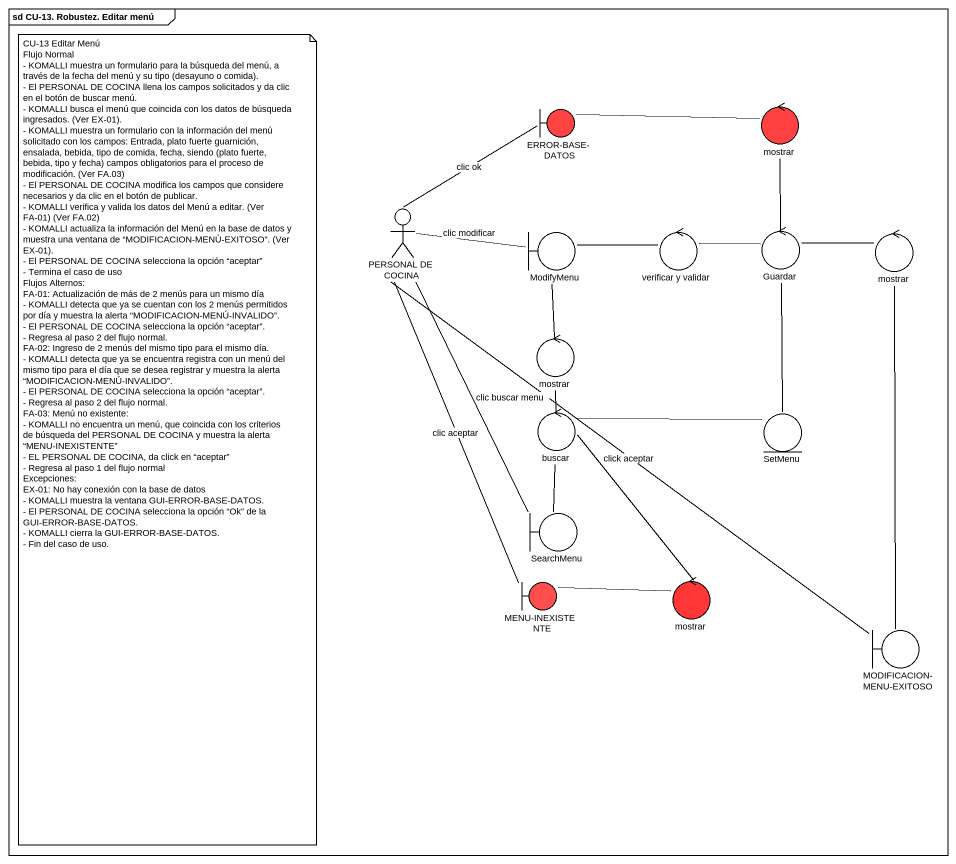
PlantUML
@startuml
mainframe sd CU-13. Robustez. Editar menú
boundary "ERROR-BASE-DATOS" as ERROR_BASE_DATOS #FF4343
control mostrar #FF4141
actor "PERSONAL DE COCINA" as PERSONAL_DE_COCINA
boundary ModifyMenu
control "verificar y validar" as verificar_y_validar
control Guardar
control "mostrar" as mostrar_2
control "mostrar" as mostrar_3
control buscar
entity SetMenu
boundary SearchMenu
boundary "MENU-INEXISTENTE" as MENU_INEXISTENTE #FF4E4E
control "mostrar" as mostrar_4 #FF3737
boundary "MODIFICACION-MENU-EXITOSO" as MODIFICACION_MENU_EXITOSO
ERROR_BASE_DATOS -- PERSONAL_DE_COCINA : clic ok
mostrar -left- ERROR_BASE_DATOS
PERSONAL_DE_COCINA -right- ModifyMenu : clic modificar
ModifyMenu -right- verificar_y_validar
verificar_y_validar -right- Guardar
Guardar -up- mostrar
Guardar -right- mostrar_2
Guardar -- SetMenu
mostrar_2 -- MODIFICACION_MENU_EXITOSO
mostrar_3 -up- ModifyMenu
buscar -up- mostrar_3
buscar -right- SetMenu
buscar -- mostrar_4
SearchMenu -up- PERSONAL_DE_COCINA : clic buscar menu
SearchMenu -up- buscar
MENU_INEXISTENTE -up- PERSONAL_DE_COCINA : clic aceptar
mostrar_4 -left- MENU_INEXISTENTE
MODIFICACION_MENU_EXITOSO -up- PERSONAL_DE_COCINA : click aceptar
note as N1
  CU-13 Editar Menú
  Flujo Normal
  - KOMALLI muestra un formulario para la búsqueda del menú, a través de la fecha del menú y su tipo (desayuno o comida).
  - El PERSONAL DE COCINA llena los campos solicitados y da clic en el botón de buscar menú.
  - KOMALLI busca el menú que coincida con los datos de búsqueda ingresados. (Ver EX-01).
  - KOMALLI muestra un formulario con la información del menú solicitado con los campos: Entrada, plato fuerte guarnición, ensalada, bebida, tipo de comida, fecha, siendo (plato fuerte, bebida, tipo y fecha) campos obligatorios para el proceso de modificación. (Ver FA.03)
  - El PERSONAL DE COCINA modifica los campos que considere necesarios y da clic en el botón de publicar.
  - KOMALLI verifica y valida los datos del Menú a editar. (Ver FA-01) (Ver FA.02)
  - KOMALLI actualiza la información del Menú en la base de datos y muestra una ventana de “MODIFICACION-MENÚ-EXITOSO”. (Ver EX-01).
  - El PERSONAL DE COCINA selecciona la opción “aceptar”
  - Termina el caso de uso
  Flujos Alternos:
  FA-01: Actualización de más de 2 menús para un mismo día
  - KOMALLI detecta que ya se cuentan con los 2 menús permitidos por día y muestra la alerta “MODIFICACION-MENÚ-INVALIDO”.
  - El PERSONAL DE COCINA selecciona la opción “aceptar”.
  - Regresa al paso 2 del flujo normal.
  FA-02: Ingreso de 2 menús del mismo tipo para el mismo día.
  - KOMALLI detecta que ya se encuentra registra con un menú del mismo tipo para el día que se desea registrar y muestra la alerta “MODIFICACION-MENÚ-INVALIDO”.
  - El PERSONAL DE COCINA selecciona la opción “aceptar”.
  - Regresa al paso 2 del flujo normal.
  FA-03: Menú no existente:
  - KOMALLI no encuentra un menú, que coincida con los criterios de búsqueda del PERSONAL DE COCINA y muestra la alerta “MENU-INEXISTENTE”
  - EL PERSONAL DE COCINA, da click en “aceptar”
  - Regresa al paso 1 del flujo normal
  Excepciones:
  EX-01: No hay conexión con la base de datos
  - KOMALLI muestra la ventana GUI-ERROR-BASE-DATOS.
  - El PERSONAL DE COCINA selecciona la opción “Ok” de la GUI-ERROR-BASE-DATOS.
  - KOMALLI cierra la GUI-ERROR-BASE-DATOS.
  - Fin del caso de uso.
end note
@enduml
